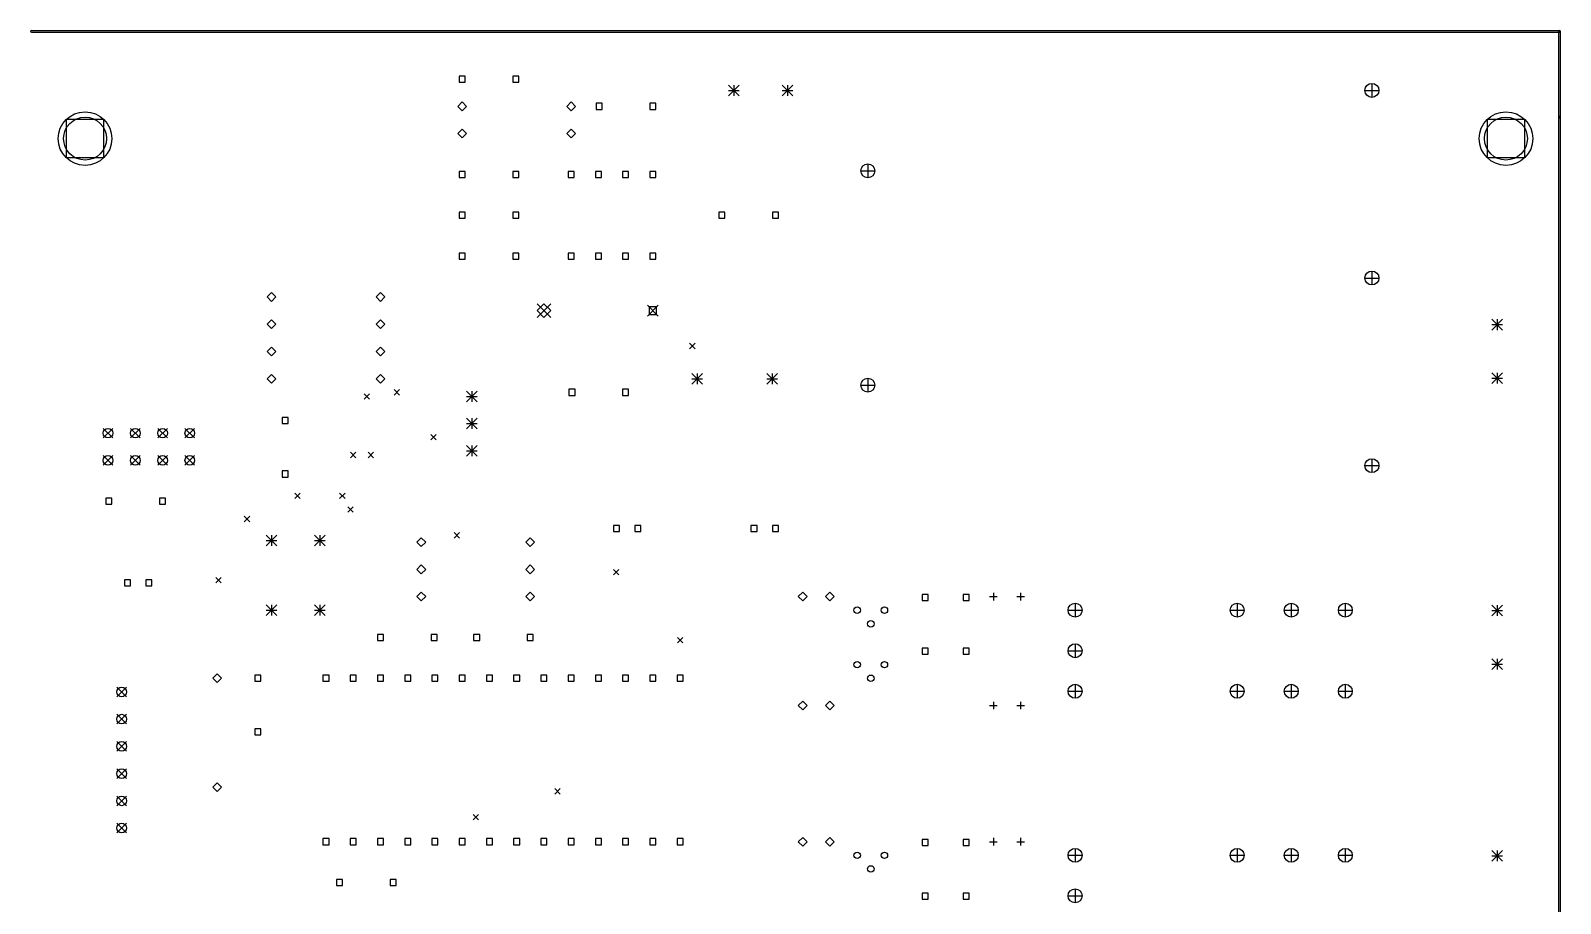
# Model space of a CAD drawing. Extents: x 45 to 193, y -202 to -40.
# Drawn here: x 49.9 to 192.6, y -121.3 to -39.9 of the extents above; entities that cross this region are included whole.
import ezdxf

# ---------------------------------------------------------------- set-up
doc = ezdxf.new("R2010")
doc.units = 0
doc.header["$MEASUREMENT"] = 0
doc.layers.add('BLACK', color=7, linetype='CONTINUOUS')

msp = doc.modelspace()

# ---------------------------------------------------------------- linework, layer by layer
at = {"layer": 'Black'}
for p, q in [((50, -39.925), (192.5, -39.925)), ((50, -40.075), (192.5, -40.075)), ((192.425, -48), (192.425, -40)), ((192.575, -48), (192.575, -40)), ((90.4528, -44.1672), (89.8872, -44.1672)), ((89.8872, -44.1672), (89.8872, -44.7328)), ((90.4528, -44.7328), (90.4528, -44.1672)), ((95.4528, -44.1672), (94.8872, -44.1672)), ((94.8872, -44.1672), (94.8872, -44.7328)), ((95.4528, -44.7328), (95.4528, -44.1672)), ((89.8872, -44.7328), (90.4528, -44.7328)), ((94.8872, -44.7328), (95.4528, -44.7328)), ((115, -45), (116, -46)), ((116, -45), (115, -46)), ((115, -45.5), (116, -45.5)), ((115.5, -45), (115.5, -46)), ((120, -45), (121, -46)), ((121, -45), (120, -46)), ((120, -45.5), (121, -45.5)), ((120.5, -45), (120.5, -46)), ((174.35, -45.5), (175.65, -45.5)), ((175, -44.85), (175, -46.15)), ((90.17, -46.5836), (89.7636, -46.99)), ((89.7636, -46.99), (90.17, -47.3964)), ((90.5764, -46.99), (90.17, -46.5836)), ((90.17, -47.3964), (90.5764, -46.99)), ((100.33, -46.5836), (99.9236, -46.99)), ((99.9236, -46.99), (100.33, -47.3964)), ((100.736, -46.99), (100.33, -46.5836)), ((100.33, -47.3964), (100.736, -46.99)), ((103.233, -46.7072), (102.667, -46.7072)), ((102.667, -46.7072), (102.667, -47.2728)), ((103.233, -47.2728), (103.233, -46.7072)), ((108.233, -46.7072), (107.667, -46.7072)), ((107.667, -46.7072), (107.667, -47.2728)), ((108.233, -47.2728), (108.233, -46.7072)), ((56.7678, -48.2322), (53.2322, -48.2322)), ((53.2322, -48.2322), (53.2322, -51.7678)), ((56.7678, -51.7678), (56.7678, -48.2322)), ((102.667, -47.2728), (103.233, -47.2728)), ((107.667, -47.2728), (108.233, -47.2728)), ((189.268, -48.2322), (185.732, -48.2322)), ((185.732, -48.2322), (185.732, -51.7678)), ((189.268, -51.7678), (189.268, -48.2322)), ((192.425, -150), (192.425, -48)), ((192.575, -150), (192.575, -48)), ((90.17, -49.1236), (89.7636, -49.53)), ((89.7636, -49.53), (90.17, -49.9364)), ((90.5764, -49.53), (90.17, -49.1236)), ((90.17, -49.9364), (90.5764, -49.53)), ((100.33, -49.1236), (99.9236, -49.53)), ((99.9236, -49.53), (100.33, -49.9364)), ((100.736, -49.53), (100.33, -49.1236)), ((100.33, -49.9364), (100.736, -49.53)), ((53.2322, -51.7678), (56.7678, -51.7678)), ((128, -52.35), (128, -53.65)), ((185.732, -51.7678), (189.268, -51.7678)), ((90.4528, -53.0572), (89.8872, -53.0572)), ((89.8872, -53.0572), (89.8872, -53.6228)), ((89.8872, -53.6228), (90.4528, -53.6228)), ((90.4528, -53.6228), (90.4528, -53.0572)), ((95.4528, -53.0572), (94.8872, -53.0572)), ((94.8872, -53.0572), (94.8872, -53.6228)), ((94.8872, -53.6228), (95.4528, -53.6228)), ((95.4528, -53.6228), (95.4528, -53.0572)), ((100.613, -53.0572), (100.047, -53.0572)), ((100.047, -53.0572), (100.047, -53.6228)), ((100.047, -53.6228), (100.613, -53.6228)), ((100.613, -53.6228), (100.613, -53.0572)), ((103.153, -53.0572), (102.587, -53.0572)), ((102.587, -53.0572), (102.587, -53.6228)), ((102.587, -53.6228), (103.153, -53.6228)), ((103.153, -53.6228), (103.153, -53.0572)), ((105.693, -53.0572), (105.127, -53.0572)), ((105.127, -53.0572), (105.127, -53.6228)), ((105.127, -53.6228), (105.693, -53.6228)), ((105.693, -53.6228), (105.693, -53.0572)), ((108.233, -53.0572), (107.667, -53.0572)), ((107.667, -53.0572), (107.667, -53.6228)), ((107.667, -53.6228), (108.233, -53.6228)), ((108.233, -53.6228), (108.233, -53.0572)), ((127.35, -53), (128.65, -53)), ((90.4528, -56.8672), (89.8872, -56.8672)), ((89.8872, -56.8672), (89.8872, -57.4328)), ((90.4528, -57.4328), (90.4528, -56.8672)), ((95.4528, -56.8672), (94.8872, -56.8672)), ((94.8872, -56.8672), (94.8872, -57.4328)), ((95.4528, -57.4328), (95.4528, -56.8672)), ((114.663, -56.8672), (114.097, -56.8672)), ((114.097, -56.8672), (114.097, -57.4328)), ((114.663, -57.4328), (114.663, -56.8672)), ((119.663, -56.8672), (119.097, -56.8672)), ((119.097, -56.8672), (119.097, -57.4328)), ((119.663, -57.4328), (119.663, -56.8672)), ((89.8872, -57.4328), (90.4528, -57.4328)), ((94.8872, -57.4328), (95.4528, -57.4328)), ((114.097, -57.4328), (114.663, -57.4328)), ((119.097, -57.4328), (119.663, -57.4328)), ((90.4528, -60.6772), (89.8872, -60.6772)), ((89.8872, -60.6772), (89.8872, -61.2428)), ((89.8872, -61.2428), (90.4528, -61.2428)), ((90.4528, -61.2428), (90.4528, -60.6772)), ((95.4528, -60.6772), (94.8872, -60.6772)), ((94.8872, -60.6772), (94.8872, -61.2428)), ((94.8872, -61.2428), (95.4528, -61.2428)), ((95.4528, -61.2428), (95.4528, -60.6772)), ((100.613, -60.6772), (100.047, -60.6772)), ((100.047, -60.6772), (100.047, -61.2428)), ((100.047, -61.2428), (100.613, -61.2428)), ((100.613, -61.2428), (100.613, -60.6772)), ((103.153, -60.6772), (102.587, -60.6772)), ((102.587, -60.6772), (102.587, -61.2428)), ((102.587, -61.2428), (103.153, -61.2428)), ((103.153, -61.2428), (103.153, -60.6772)), ((105.693, -60.6772), (105.127, -60.6772)), ((105.127, -60.6772), (105.127, -61.2428)), ((105.127, -61.2428), (105.693, -61.2428)), ((105.693, -61.2428), (105.693, -60.6772)), ((108.233, -60.6772), (107.667, -60.6772)), ((107.667, -60.6772), (107.667, -61.2428)), ((107.667, -61.2428), (108.233, -61.2428)), ((108.233, -61.2428), (108.233, -60.6772)), ((175, -62.35), (175, -63.65)), ((174.35, -63), (175.65, -63)), ((72.39, -64.3636), (71.9836, -64.77)), ((71.9836, -64.77), (72.39, -65.1764)), ((72.7964, -64.77), (72.39, -64.3636)), ((72.39, -65.1764), (72.7964, -64.77)), ((82.55, -64.3636), (82.1436, -64.77)), ((82.1436, -64.77), (82.55, -65.1764)), ((82.9564, -64.77), (82.55, -64.3636)), ((82.55, -65.1764), (82.9564, -64.77)), ((97.155, -65.4075), (98.425, -66.6775)), ((98.425, -65.4075), (97.155, -66.6775)), ((97.79, -65.4075), (97.155, -66.0425)), ((98.425, -66.0425), (97.79, -65.4075)), ((107.45, -65.5422), (108.45, -66.5429)), ((108.45, -65.5422), (107.45, -66.5429)), ((72.39, -66.9036), (71.9836, -67.31)), ((72.7964, -67.31), (72.39, -66.9036)), ((82.55, -66.9036), (82.1436, -67.31)), ((82.9564, -67.31), (82.55, -66.9036)), ((97.155, -66.0425), (97.79, -66.6775)), ((97.79, -66.6775), (98.425, -66.0425)), ((108.304, -65.6887), (107.596, -65.6887)), ((107.596, -65.6887), (107.596, -66.3964)), ((107.596, -66.3964), (108.304, -66.3964)), ((108.304, -66.3964), (108.304, -65.6887)), ((186.19, -66.85), (187.19, -67.85)), ((187.19, -66.85), (186.19, -67.85)), ((186.69, -66.85), (186.69, -67.85)), ((71.9836, -67.31), (72.39, -67.7164)), ((72.39, -67.7164), (72.7964, -67.31)), ((82.1436, -67.31), (82.55, -67.7164)), ((82.55, -67.7164), (82.9564, -67.31)), ((186.19, -67.35), (187.19, -67.35)), ((72.39, -69.4436), (71.9836, -69.85)), ((71.9836, -69.85), (72.39, -70.2564)), ((72.7964, -69.85), (72.39, -69.4436)), ((72.39, -70.2564), (72.7964, -69.85)), ((82.55, -69.4436), (82.1436, -69.85)), ((82.1436, -69.85), (82.55, -70.2564)), ((82.9564, -69.85), (82.55, -69.4436)), ((82.55, -70.2564), (82.9564, -69.85)), ((111.379, -69.088), (111.887, -69.596)), ((111.887, -69.088), (111.379, -69.596)), ((72.39, -71.9836), (71.9836, -72.39)), ((71.9836, -72.39), (72.39, -72.7964)), ((72.7964, -72.39), (72.39, -71.9836)), ((72.39, -72.7964), (72.7964, -72.39)), ((82.55, -71.9836), (82.1436, -72.39)), ((82.1436, -72.39), (82.55, -72.7964)), ((82.9564, -72.39), (82.55, -71.9836)), ((82.55, -72.7964), (82.9564, -72.39)), ((111.57, -71.89), (112.57, -72.89)), ((112.57, -71.89), (111.57, -72.89)), ((111.57, -72.39), (112.57, -72.39)), ((112.07, -71.89), (112.07, -72.89)), ((118.57, -71.89), (119.57, -72.89)), ((119.57, -71.89), (118.57, -72.89)), ((118.57, -72.39), (119.57, -72.39)), ((119.07, -71.89), (119.07, -72.89)), ((128, -72.35), (128, -73.65)), ((186.19, -71.85), (187.19, -72.85)), ((187.19, -71.85), (186.19, -72.85)), ((186.19, -72.35), (187.19, -72.35)), ((186.69, -71.85), (186.69, -72.85)), ((81.026, -73.787), (81.534, -74.295)), ((81.534, -73.787), (81.026, -74.295)), ((83.82, -73.406), (84.328, -73.914)), ((84.328, -73.406), (83.82, -73.914)), ((90.559, -73.541), (91.559, -74.541)), ((91.559, -73.541), (90.559, -74.541)), ((90.559, -74.041), (91.559, -74.041)), ((91.059, -73.541), (91.059, -74.541)), ((100.693, -73.3772), (100.127, -73.3772)), ((100.127, -73.3772), (100.127, -73.9428)), ((100.127, -73.9428), (100.693, -73.9428)), ((100.693, -73.9428), (100.693, -73.3772)), ((105.693, -73.3772), (105.127, -73.3772)), ((105.127, -73.3772), (105.127, -73.9428)), ((105.127, -73.9428), (105.693, -73.9428)), ((105.693, -73.9428), (105.693, -73.3772)), ((127.35, -73), (128.65, -73)), ((56.7, -77.02), (57.6, -77.92)), ((57.6, -77.02), (56.7, -77.92)), ((59.24, -77.02), (60.14, -77.92)), ((60.14, -77.02), (59.24, -77.92)), ((61.78, -77.02), (62.68, -77.92)), ((62.68, -77.02), (61.78, -77.92)), ((64.32, -77.02), (65.22, -77.92)), ((65.22, -77.02), (64.32, -77.92)), ((73.9428, -75.9972), (73.3772, -75.9972)), ((73.3772, -75.9972), (73.3772, -76.5628)), ((73.3772, -76.5628), (73.9428, -76.5628)), ((73.9428, -76.5628), (73.9428, -75.9972)), ((90.559, -76.081), (91.559, -77.081)), ((91.559, -76.081), (90.559, -77.081)), ((90.559, -76.581), (91.559, -76.581)), ((91.059, -76.081), (91.059, -77.081)), ((87.249, -77.597), (87.757, -78.105)), ((87.757, -77.597), (87.249, -78.105)), ((56.7, -79.56), (57.6, -80.46)), ((57.6, -79.56), (56.7, -80.46)), ((59.24, -79.56), (60.14, -80.46)), ((60.14, -79.56), (59.24, -80.46)), ((61.78, -79.56), (62.68, -80.46)), ((62.68, -79.56), (61.78, -80.46)), ((64.32, -79.56), (65.22, -80.46)), ((65.22, -79.56), (64.32, -80.46)), ((79.756, -79.248), (80.264, -79.756)), ((80.264, -79.248), (79.756, -79.756)), ((81.407, -79.248), (81.915, -79.756)), ((81.915, -79.248), (81.407, -79.756)), ((90.559, -78.621), (91.559, -79.621)), ((91.559, -78.621), (90.559, -79.621)), ((90.559, -79.121), (91.559, -79.121)), ((91.059, -78.621), (91.059, -79.621)), ((175, -79.85), (175, -81.15)), ((73.9428, -80.9972), (73.3772, -80.9972)), ((73.3772, -80.9972), (73.3772, -81.5628)), ((73.9428, -81.5628), (73.9428, -80.9972)), ((174.35, -80.5), (175.65, -80.5)), ((73.3772, -81.5628), (73.9428, -81.5628)), ((57.5128, -83.5372), (56.9472, -83.5372)), ((56.9472, -83.5372), (56.9472, -84.1028)), ((56.9472, -84.1028), (57.5128, -84.1028)), ((57.5128, -84.1028), (57.5128, -83.5372)), ((62.5128, -83.5372), (61.9472, -83.5372)), ((61.9472, -83.5372), (61.9472, -84.1028)), ((61.9472, -84.1028), (62.5128, -84.1028)), ((62.5128, -84.1028), (62.5128, -83.5372)), ((74.549, -83.058), (75.057, -83.566)), ((75.057, -83.058), (74.549, -83.566)), ((78.74, -83.058), (79.248, -83.566)), ((79.248, -83.058), (78.74, -83.566)), ((69.85, -85.217), (70.358, -85.725)), ((70.358, -85.217), (69.85, -85.725)), ((79.502, -84.328), (80.01, -84.836)), ((80.01, -84.328), (79.502, -84.836)), ((71.89, -86.98), (72.89, -87.98)), ((72.89, -86.98), (71.89, -87.98)), ((72.39, -86.98), (72.39, -87.98)), ((76.39, -86.98), (77.39, -87.98)), ((77.39, -86.98), (76.39, -87.98)), ((76.89, -86.98), (76.89, -87.98)), ((89.408, -86.741), (89.916, -87.249)), ((89.916, -86.741), (89.408, -87.249)), ((104.836, -86.0772), (104.27, -86.0772)), ((104.27, -86.0772), (104.27, -86.6428)), ((104.27, -86.6428), (104.836, -86.6428)), ((104.836, -86.6428), (104.836, -86.0772)), ((106.836, -86.0772), (106.27, -86.0772)), ((106.27, -86.0772), (106.27, -86.6428)), ((106.27, -86.6428), (106.836, -86.6428)), ((106.836, -86.6428), (106.836, -86.0772)), ((117.663, -86.0772), (117.097, -86.0772)), ((117.097, -86.0772), (117.097, -86.6428)), ((117.097, -86.6428), (117.663, -86.6428)), ((117.663, -86.6428), (117.663, -86.0772)), ((119.663, -86.0772), (119.097, -86.0772)), ((119.097, -86.0772), (119.097, -86.6428)), ((119.097, -86.6428), (119.663, -86.6428)), ((119.663, -86.6428), (119.663, -86.0772)), ((71.89, -87.48), (72.89, -87.48)), ((76.39, -87.48), (77.39, -87.48)), ((86.36, -87.2236), (85.9536, -87.63)), ((85.9536, -87.63), (86.36, -88.0364)), ((86.7664, -87.63), (86.36, -87.2236)), ((86.36, -88.0364), (86.7664, -87.63)), ((96.52, -87.2236), (96.1136, -87.63)), ((96.1136, -87.63), (96.52, -88.0364)), ((96.9264, -87.63), (96.52, -87.2236)), ((96.52, -88.0364), (96.9264, -87.63)), ((86.36, -89.7636), (85.9536, -90.17)), ((86.7664, -90.17), (86.36, -89.7636)), ((96.52, -89.7636), (96.1136, -90.17)), ((96.9264, -90.17), (96.52, -89.7636)), ((59.2428, -91.1572), (58.6772, -91.1572)), ((58.6772, -91.1572), (58.6772, -91.7228)), ((59.2428, -91.7228), (59.2428, -91.1572)), ((61.2428, -91.1572), (60.6772, -91.1572)), ((60.6772, -91.1572), (60.6772, -91.7228)), ((61.2428, -91.7228), (61.2428, -91.1572)), ((67.183, -90.932), (67.691, -91.44)), ((67.691, -90.932), (67.183, -91.44)), ((85.9536, -90.17), (86.36, -90.5764)), ((86.36, -90.5764), (86.7664, -90.17)), ((96.1136, -90.17), (96.52, -90.5764)), ((96.52, -90.5764), (96.9264, -90.17)), ((104.267, -90.17), (104.775, -90.678)), ((104.775, -90.17), (104.267, -90.678)), ((58.6772, -91.7228), (59.2428, -91.7228)), ((60.6772, -91.7228), (61.2428, -91.7228)), ((86.36, -92.3036), (85.9536, -92.71)), ((85.9536, -92.71), (86.36, -93.1164)), ((86.7664, -92.71), (86.36, -92.3036)), ((86.36, -93.1164), (86.7664, -92.71)), ((96.52, -92.3036), (96.1136, -92.71)), ((96.1136, -92.71), (96.52, -93.1164)), ((96.9264, -92.71), (96.52, -92.3036)), ((96.52, -93.1164), (96.9264, -92.71)), ((121.92, -92.3036), (121.514, -92.71)), ((121.514, -92.71), (121.92, -93.1164)), ((122.326, -92.71), (121.92, -92.3036)), ((121.92, -93.1164), (122.326, -92.71)), ((124.46, -92.3036), (124.054, -92.71)), ((124.054, -92.71), (124.46, -93.1164)), ((124.866, -92.71), (124.46, -92.3036)), ((124.46, -93.1164), (124.866, -92.71)), ((133.633, -92.5072), (133.067, -92.5072)), ((133.067, -92.5072), (133.067, -93.0728)), ((133.633, -93.0728), (133.633, -92.5072)), ((137.443, -92.5072), (136.877, -92.5072)), ((136.877, -92.5072), (136.877, -93.0728)), ((137.443, -93.0728), (137.443, -92.5072)), ((139.352, -92.7105), (140.053, -92.7105)), ((139.703, -92.36), (139.703, -93.061)), ((141.892, -92.7105), (142.593, -92.7105)), ((142.243, -92.36), (142.243, -93.061)), ((71.89, -93.48), (72.89, -94.48)), ((72.89, -93.48), (71.89, -94.48)), ((71.89, -93.98), (72.89, -93.98)), ((72.39, -93.48), (72.39, -94.48)), ((76.39, -93.48), (77.39, -94.48)), ((77.39, -93.48), (76.39, -94.48)), ((76.39, -93.98), (77.39, -93.98)), ((76.89, -93.48), (76.89, -94.48)), ((133.067, -93.0728), (133.633, -93.0728)), ((136.877, -93.0728), (137.443, -93.0728)), ((146.67, -93.98), (147.97, -93.98)), ((147.32, -93.33), (147.32, -94.63)), ((161.79, -93.98), (163.09, -93.98)), ((162.44, -93.33), (162.44, -94.63)), ((166.83, -93.98), (168.13, -93.98)), ((167.48, -93.33), (167.48, -94.63)), ((171.87, -93.98), (173.17, -93.98)), ((172.52, -93.33), (172.52, -94.63)), ((186.19, -93.52), (187.19, -94.52)), ((187.19, -93.52), (186.19, -94.52)), ((186.19, -94.02), (187.19, -94.02)), ((186.69, -93.52), (186.69, -94.52)), ((82.8328, -96.2372), (82.2672, -96.2372)), ((82.2672, -96.2372), (82.2672, -96.8028)), ((82.2672, -96.8028), (82.8328, -96.8028)), ((82.8328, -96.8028), (82.8328, -96.2372)), ((87.8328, -96.2372), (87.2672, -96.2372)), ((87.2672, -96.2372), (87.2672, -96.8028)), ((87.2672, -96.8028), (87.8328, -96.8028)), ((87.8328, -96.8028), (87.8328, -96.2372)), ((91.8028, -96.2372), (91.2372, -96.2372)), ((91.2372, -96.2372), (91.2372, -96.8028)), ((91.2372, -96.8028), (91.8028, -96.8028)), ((91.8028, -96.8028), (91.8028, -96.2372)), ((96.8028, -96.2372), (96.2372, -96.2372)), ((96.2372, -96.2372), (96.2372, -96.8028)), ((96.2372, -96.8028), (96.8028, -96.8028)), ((96.8028, -96.8028), (96.8028, -96.2372)), ((110.236, -96.52), (110.744, -97.028)), ((110.744, -96.52), (110.236, -97.028)), ((133.633, -97.5072), (133.067, -97.5072)), ((133.067, -97.5072), (133.067, -98.0728)), ((133.067, -98.0728), (133.633, -98.0728)), ((133.633, -98.0728), (133.633, -97.5072)), ((137.443, -97.5072), (136.877, -97.5072)), ((136.877, -97.5072), (136.877, -98.0728)), ((136.877, -98.0728), (137.443, -98.0728)), ((137.443, -98.0728), (137.443, -97.5072)), ((146.67, -97.76), (147.97, -97.76)), ((147.32, -97.11), (147.32, -98.41)), ((186.19, -98.52), (187.19, -99.52)), ((187.19, -98.52), (186.19, -99.52)), ((186.19, -99.02), (187.19, -99.02)), ((186.69, -98.52), (186.69, -99.52)), ((57.97, -101.15), (58.87, -102.05)), ((58.87, -101.15), (57.97, -102.05)), ((67.31, -99.9236), (66.9036, -100.33)), ((66.9036, -100.33), (67.31, -100.736)), ((67.7164, -100.33), (67.31, -99.9236)), ((67.31, -100.736), (67.7164, -100.33)), ((71.4028, -100.047), (70.8372, -100.047)), ((70.8372, -100.047), (70.8372, -100.613)), ((70.8372, -100.613), (71.4028, -100.613)), ((71.4028, -100.613), (71.4028, -100.047)), ((77.7528, -100.047), (77.1872, -100.047)), ((77.1872, -100.047), (77.1872, -100.613)), ((77.1872, -100.613), (77.7528, -100.613)), ((77.7528, -100.613), (77.7528, -100.047)), ((80.2928, -100.047), (79.7272, -100.047)), ((79.7272, -100.047), (79.7272, -100.613)), ((79.7272, -100.613), (80.2928, -100.613)), ((80.2928, -100.613), (80.2928, -100.047)), ((82.8328, -100.047), (82.2672, -100.047)), ((82.2672, -100.047), (82.2672, -100.613)), ((82.2672, -100.613), (82.8328, -100.613)), ((82.8328, -100.613), (82.8328, -100.047)), ((85.3728, -100.047), (84.8072, -100.047)), ((84.8072, -100.047), (84.8072, -100.613)), ((84.8072, -100.613), (85.3728, -100.613)), ((85.3728, -100.613), (85.3728, -100.047)), ((87.9128, -100.047), (87.3472, -100.047)), ((87.3472, -100.047), (87.3472, -100.613)), ((87.3472, -100.613), (87.9128, -100.613)), ((87.9128, -100.613), (87.9128, -100.047)), ((90.4528, -100.047), (89.8872, -100.047)), ((89.8872, -100.047), (89.8872, -100.613)), ((89.8872, -100.613), (90.4528, -100.613)), ((90.4528, -100.613), (90.4528, -100.047)), ((92.9928, -100.047), (92.4272, -100.047)), ((92.4272, -100.047), (92.4272, -100.613)), ((92.4272, -100.613), (92.9928, -100.613)), ((92.9928, -100.613), (92.9928, -100.047)), ((95.5328, -100.047), (94.9672, -100.047)), ((94.9672, -100.047), (94.9672, -100.613)), ((94.9672, -100.613), (95.5328, -100.613)), ((95.5328, -100.613), (95.5328, -100.047)), ((98.0728, -100.047), (97.5072, -100.047)), ((97.5072, -100.047), (97.5072, -100.613)), ((97.5072, -100.613), (98.0728, -100.613)), ((98.0728, -100.613), (98.0728, -100.047)), ((100.613, -100.047), (100.047, -100.047)), ((100.047, -100.047), (100.047, -100.613)), ((100.047, -100.613), (100.613, -100.613)), ((100.613, -100.613), (100.613, -100.047)), ((103.153, -100.047), (102.587, -100.047)), ((102.587, -100.047), (102.587, -100.613)), ((102.587, -100.613), (103.153, -100.613)), ((103.153, -100.613), (103.153, -100.047)), ((105.693, -100.047), (105.127, -100.047)), ((105.127, -100.047), (105.127, -100.613)), ((105.127, -100.613), (105.693, -100.613)), ((105.693, -100.613), (105.693, -100.047)), ((108.233, -100.047), (107.667, -100.047)), ((107.667, -100.047), (107.667, -100.613)), ((107.667, -100.613), (108.233, -100.613)), ((108.233, -100.613), (108.233, -100.047)), ((110.773, -100.047), (110.207, -100.047)), ((110.207, -100.047), (110.207, -100.613)), ((110.207, -100.613), (110.773, -100.613)), ((110.773, -100.613), (110.773, -100.047)), ((147.32, -100.89), (147.32, -102.19)), ((162.44, -100.89), (162.44, -102.19)), ((167.48, -100.89), (167.48, -102.19)), ((172.52, -100.89), (172.52, -102.19)), ((121.92, -102.464), (121.514, -102.87)), ((122.326, -102.87), (121.92, -102.464)), ((124.46, -102.464), (124.054, -102.87)), ((124.866, -102.87), (124.46, -102.464)), ((139.703, -102.52), (139.703, -103.221)), ((142.243, -102.52), (142.243, -103.221)), ((146.67, -101.54), (147.97, -101.54)), ((161.79, -101.54), (163.09, -101.54)), ((166.83, -101.54), (168.13, -101.54)), ((171.87, -101.54), (173.17, -101.54)), ((57.97, -103.69), (58.87, -104.59)), ((58.87, -103.69), (57.97, -104.59)), ((121.514, -102.87), (121.92, -103.276)), ((121.92, -103.276), (122.326, -102.87)), ((124.054, -102.87), (124.46, -103.276)), ((124.46, -103.276), (124.866, -102.87)), ((139.352, -102.871), (140.053, -102.871)), ((141.892, -102.871), (142.593, -102.871)), ((71.4028, -105.047), (70.8372, -105.047)), ((70.8372, -105.047), (70.8372, -105.613)), ((71.4028, -105.613), (71.4028, -105.047)), ((57.97, -106.23), (58.87, -107.13)), ((58.87, -106.23), (57.97, -107.13)), ((70.8372, -105.613), (71.4028, -105.613)), ((57.97, -108.77), (58.87, -109.67)), ((58.87, -108.77), (57.97, -109.67)), ((67.31, -110.084), (66.9036, -110.49)), ((66.9036, -110.49), (67.31, -110.896)), ((67.7164, -110.49), (67.31, -110.084)), ((67.31, -110.896), (67.7164, -110.49)), ((98.806, -110.617), (99.314, -111.125)), ((99.314, -110.617), (98.806, -111.125)), ((57.97, -111.31), (58.87, -112.21)), ((58.87, -111.31), (57.97, -112.21)), ((57.97, -113.85), (58.87, -114.75)), ((58.87, -113.85), (57.97, -114.75)), ((91.186, -113.03), (91.694, -113.538)), ((91.694, -113.03), (91.186, -113.538)), ((77.7528, -115.287), (77.1872, -115.287)), ((77.1872, -115.287), (77.1872, -115.853)), ((77.7528, -115.853), (77.7528, -115.287)), ((80.2928, -115.287), (79.7272, -115.287)), ((79.7272, -115.287), (79.7272, -115.853)), ((80.2928, -115.853), (80.2928, -115.287)), ((82.8328, -115.287), (82.2672, -115.287)), ((82.2672, -115.287), (82.2672, -115.853)), ((82.8328, -115.853), (82.8328, -115.287)), ((85.3728, -115.287), (84.8072, -115.287)), ((84.8072, -115.287), (84.8072, -115.853)), ((85.3728, -115.853), (85.3728, -115.287)), ((87.9128, -115.287), (87.3472, -115.287)), ((87.3472, -115.287), (87.3472, -115.853)), ((87.9128, -115.853), (87.9128, -115.287)), ((90.4528, -115.287), (89.8872, -115.287)), ((89.8872, -115.287), (89.8872, -115.853)), ((90.4528, -115.853), (90.4528, -115.287)), ((92.9928, -115.287), (92.4272, -115.287)), ((92.4272, -115.287), (92.4272, -115.853)), ((92.9928, -115.853), (92.9928, -115.287)), ((95.5328, -115.287), (94.9672, -115.287)), ((94.9672, -115.287), (94.9672, -115.853)), ((95.5328, -115.853), (95.5328, -115.287)), ((98.0728, -115.287), (97.5072, -115.287)), ((97.5072, -115.287), (97.5072, -115.853)), ((98.0728, -115.853), (98.0728, -115.287)), ((100.613, -115.287), (100.047, -115.287)), ((100.047, -115.287), (100.047, -115.853)), ((100.613, -115.853), (100.613, -115.287)), ((103.153, -115.287), (102.587, -115.287)), ((102.587, -115.287), (102.587, -115.853)), ((103.153, -115.853), (103.153, -115.287)), ((105.693, -115.287), (105.127, -115.287)), ((105.127, -115.287), (105.127, -115.853)), ((105.693, -115.853), (105.693, -115.287)), ((108.233, -115.287), (107.667, -115.287)), ((107.667, -115.287), (107.667, -115.853)), ((108.233, -115.853), (108.233, -115.287)), ((110.773, -115.287), (110.207, -115.287)), ((110.207, -115.287), (110.207, -115.853)), ((110.773, -115.853), (110.773, -115.287)), ((121.92, -115.164), (121.514, -115.57)), ((122.326, -115.57), (121.92, -115.164)), ((124.46, -115.164), (124.054, -115.57)), ((124.866, -115.57), (124.46, -115.164)), ((133.633, -115.367), (133.067, -115.367)), ((133.067, -115.367), (133.067, -115.933)), ((133.633, -115.933), (133.633, -115.367)), ((137.443, -115.367), (136.877, -115.367)), ((136.877, -115.367), (136.877, -115.933)), ((137.443, -115.933), (137.443, -115.367)), ((139.703, -115.22), (139.703, -115.921)), ((142.243, -115.22), (142.243, -115.921)), ((77.1872, -115.853), (77.7528, -115.853)), ((79.7272, -115.853), (80.2928, -115.853)), ((82.2672, -115.853), (82.8328, -115.853)), ((84.8072, -115.853), (85.3728, -115.853)), ((87.3472, -115.853), (87.9128, -115.853)), ((89.8872, -115.853), (90.4528, -115.853)), ((92.4272, -115.853), (92.9928, -115.853)), ((94.9672, -115.853), (95.5328, -115.853)), ((97.5072, -115.853), (98.0728, -115.853)), ((100.047, -115.853), (100.613, -115.853)), ((102.587, -115.853), (103.153, -115.853)), ((105.127, -115.853), (105.693, -115.853)), ((107.667, -115.853), (108.233, -115.853)), ((110.207, -115.853), (110.773, -115.853)), ((121.514, -115.57), (121.92, -115.976)), ((121.92, -115.976), (122.326, -115.57)), ((124.054, -115.57), (124.46, -115.976)), ((124.46, -115.976), (124.866, -115.57)), ((133.067, -115.933), (133.633, -115.933)), ((136.877, -115.933), (137.443, -115.933)), ((139.352, -115.571), (140.053, -115.571)), ((141.892, -115.571), (142.593, -115.571)), ((146.67, -116.84), (147.97, -116.84)), ((147.32, -116.19), (147.32, -117.49)), ((161.79, -116.84), (163.09, -116.84)), ((162.44, -116.19), (162.44, -117.49)), ((166.83, -116.84), (168.13, -116.84)), ((167.48, -116.19), (167.48, -117.49)), ((171.87, -116.84), (173.17, -116.84)), ((172.52, -116.19), (172.52, -117.49)), ((186.19, -116.38), (187.19, -117.38)), ((187.19, -116.38), (186.19, -117.38)), ((186.19, -116.88), (187.19, -116.88)), ((186.69, -116.38), (186.69, -117.38)), ((79.0228, -119.097), (78.4572, -119.097)), ((78.4572, -119.097), (78.4572, -119.663)), ((78.4572, -119.663), (79.0228, -119.663)), ((79.0228, -119.663), (79.0228, -119.097)), ((84.0228, -119.097), (83.4572, -119.097)), ((83.4572, -119.097), (83.4572, -119.663)), ((83.4572, -119.663), (84.0228, -119.663)), ((84.0228, -119.663), (84.0228, -119.097)), ((133.633, -120.367), (133.067, -120.367)), ((133.067, -120.367), (133.067, -120.933)), ((133.067, -120.933), (133.633, -120.933)), ((133.633, -120.933), (133.633, -120.367)), ((137.443, -120.367), (136.877, -120.367)), ((136.877, -120.367), (136.877, -120.933)), ((136.877, -120.933), (137.443, -120.933)), ((137.443, -120.933), (137.443, -120.367)), ((146.67, -120.62), (147.97, -120.62)), ((147.32, -119.97), (147.32, -121.27))]:
    msp.add_line(p, q, dxfattribs=at)
for centre, radius in [((175, -45.5), 0.65), ((55, -50), 2.5), ((55, -50), 2), ((187.5, -50), 2.5), ((187.5, -50), 2), ((128, -53), 0.65), ((175, -63), 0.65), ((128, -73), 0.65), ((57.15, -77.47), 0.45), ((59.69, -77.47), 0.45), ((62.23, -77.47), 0.45), ((64.77, -77.47), 0.45), ((57.15, -80.01), 0.45), ((59.69, -80.01), 0.45), ((62.23, -80.01), 0.45), ((64.77, -80.01), 0.45), ((175, -80.5), 0.65), ((127, -93.98), 0.3), ((129.54, -93.98), 0.3), ((147.32, -93.98), 0.65), ((162.44, -93.98), 0.65), ((167.48, -93.98), 0.65), ((172.52, -93.98), 0.65), ((128.27, -95.25), 0.3), ((147.32, -97.76), 0.65), ((127, -99.06), 0.3), ((129.54, -99.06), 0.3), ((58.42, -101.6), 0.45), ((128.27, -100.33), 0.3), ((147.32, -101.54), 0.65), ((162.44, -101.54), 0.65), ((167.48, -101.54), 0.65), ((172.52, -101.54), 0.65), ((58.42, -104.14), 0.45), ((58.42, -106.68), 0.45), ((58.42, -109.22), 0.45), ((58.42, -111.76), 0.45), ((58.42, -114.3), 0.45), ((127, -116.84), 0.3), ((129.54, -116.84), 0.3), ((147.32, -116.84), 0.65), ((162.44, -116.84), 0.65), ((167.48, -116.84), 0.65), ((172.52, -116.84), 0.65), ((128.27, -118.11), 0.3), ((147.32, -120.62), 0.65)]:
    msp.add_circle(centre, radius, dxfattribs=at)
for centre, start, end in [((50, -40), 90, 270), ((192.5, -40), 360, 540), ((192.5, -40), 270, 450), ((192.5, -48), 360, 540), ((192.5, -48), 180, 360)]:
    msp.add_arc(centre, 0.075, start, end, dxfattribs=at)

doc.saveas('drawing.dxf')
